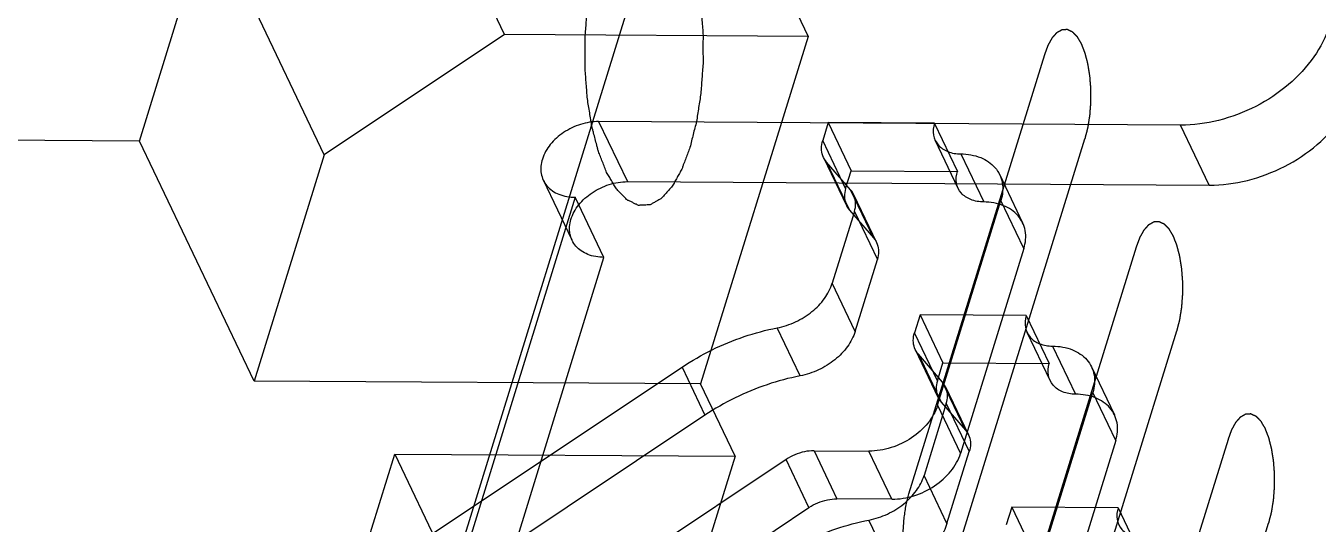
# Model space of a CAD drawing. Header units: millimetres. Extents: x 753 to 1632, y 352 to 973.
# Drawn here: x 1226.577 to 1229.919, y 782.347 to 783.637 of the extents above; entities that cross this region are included whole.
import ezdxf

# ---------------------------------------------------------------- set-up
doc = ezdxf.new("R2010")
doc.units = ezdxf.units.MM
doc.header["$LTSCALE"] = 30.734
doc.linetypes.add('HIDDEN', pattern=[0.2, 0.1, -0.1])
doc.layers.get('0').update_dxf_attribs({"linetype": 'CONTINUOUS'})
doc.layers.add('CURVES', color=7, linetype='CONTINUOUS')

msp = doc.modelspace()

# ---------------------------------------------------------------- linework, layer by layer
at = {"color": 6, "linetype": 'Continuous'}
for p, q in [((1227.81483, 783.61412), (1227.51794, 784.23571)), ((1226.85071, 779.53108), (1228.30311, 784.23104)), ((1228.30311, 784.23104), (1228.6, 783.60945)), ((1226.87055, 783.33862), (1227.05163, 783.92458)), ((1227.34852, 783.30299), (1227.05163, 783.92458)), ((1227.81483, 783.61412), (1227.34852, 783.30299)), ((1228.6, 783.60945), (1227.81483, 783.61412)), ((1228.6, 783.60945), (1228.32209, 782.71017)), ((1226.87055, 783.33862), (1219.78136, 783.38079)), ((1229.56353, 783.38002), (1228.05832, 783.38897)), ((1228.05832, 783.38897), (1228.13254, 783.23357)), ((1228.65204, 783.38622), (1228.63774, 783.33994)), ((1228.92691, 783.38458), (1228.65204, 783.38622)), ((1228.65204, 783.38622), (1228.71142, 783.2619)), ((1228.9269, 783.38445), (1228.98628, 783.26014)), ((1229.63775, 783.22462), (1229.56353, 783.38002)), ((1227.16744, 782.71703), (1226.87055, 783.33862)), ((1228.69712, 783.21563), (1228.63774, 783.33994)), ((1228.98833, 783.21623), (1228.92895, 783.34055)), ((1227.34852, 783.30299), (1227.16744, 782.71703)), ((1228.63987, 783.2963), (1228.69925, 783.17198)), ((1228.99498, 783.30531), (1229.05436, 783.181)), ((1228.70999, 783.21228), (1228.64768, 783.28439)), ((1228.64768, 783.28439), (1228.70705, 783.16008)), ((1227.98949, 783.08178), (1227.91527, 783.23718)), ((1228.13254, 783.23357), (1229.63775, 783.22462)), ((1228.69712, 783.21563), (1228.71142, 783.2619)), ((1228.71142, 783.2619), (1228.98628, 783.26027)), ((1229.09561, 783.25162), (1229.15499, 783.1273)), ((1228.76937, 783.08796), (1228.70999, 783.21228)), ((1228.7178, 783.20038), (1228.77717, 783.07606)), ((1227.9978, 783.19314), (1227.31033, 780.96849)), ((1228.07203, 783.03774), (1227.9978, 783.19314)), ((1228.93506, 782.65502), (1229.09887, 783.1851)), ((1229.15824, 783.06078), (1229.09887, 783.1851)), ((1228.71993, 783.15673), (1228.6624, 782.97055)), ((1228.70705, 783.16008), (1228.76937, 783.08796)), ((1228.71993, 783.15673), (1228.77931, 783.03241)), ((1227.38456, 780.81309), (1228.07203, 783.03774)), ((1228.72178, 782.84623), (1228.77931, 783.03241)), ((1229.15824, 783.06078), (1228.99444, 782.5307)), ((1228.72178, 782.84623), (1228.6624, 782.97055)), ((1228.88955, 782.88895), (1228.87525, 782.84268)), ((1229.16442, 782.88732), (1228.88955, 782.88895)), ((1228.88955, 782.88895), (1228.94893, 782.76463)), ((1229.16441, 782.88719), (1229.22379, 782.76287)), ((1228.57944, 782.73106), (1228.52006, 782.85538)), ((1228.93463, 782.71836), (1228.87525, 782.84268)), ((1229.22584, 782.71896), (1229.16646, 782.84328)), ((1228.87739, 782.79903), (1228.93676, 782.67471)), ((1229.23249, 782.80805), (1229.29187, 782.68373)), ((1228.9475, 782.71501), (1228.88519, 782.78713)), ((1228.88519, 782.78713), (1228.94456, 782.66281)), ((1228.93463, 782.71836), (1228.94893, 782.76463)), ((1228.94893, 782.76463), (1229.2238, 782.763)), ((1227.63361, 782.32645), (1228.27394, 782.75369)), ((1228.27394, 782.75369), (1228.33331, 782.62937)), ((1229.33312, 782.75435), (1229.3925, 782.63003)), ((1228.32209, 782.71017), (1227.16744, 782.71703)), ((1228.41116, 782.52369), (1228.32209, 782.71017)), ((1229.00688, 782.59069), (1228.9475, 782.71501)), ((1228.95531, 782.70311), (1229.01468, 782.57879)), ((1228.94456, 782.66281), (1229.00688, 782.59069)), ((1229.17257, 782.15775), (1229.33638, 782.68783)), ((1229.39576, 782.56351), (1229.33638, 782.68783)), ((1228.33331, 782.62937), (1227.69299, 782.20214)), ((1228.95744, 782.65946), (1228.89991, 782.47328)), ((1228.93506, 782.65502), (1228.99444, 782.5307)), ((1228.95744, 782.65946), (1229.01682, 782.53514)), ((1229.39576, 782.56351), (1229.23195, 782.03343)), ((1226.63444, 779.62754), (1227.53104, 782.52892)), ((1227.53104, 782.52892), (1228.41116, 782.52369)), ((1227.53104, 782.52892), (1227.69075, 782.19454)), ((1228.61534, 782.53732), (1228.75739, 782.53647)), ((1228.61534, 782.53732), (1228.67472, 782.413)), ((1228.81677, 782.41216), (1228.75739, 782.53647)), ((1228.95929, 782.34896), (1229.01682, 782.53514)), ((1228.41116, 782.52369), (1228.05014, 781.35543)), ((1228.54294, 782.51477), (1228.05362, 782.18829)), ((1228.60232, 782.39045), (1228.54294, 782.51477)), ((1228.95929, 782.34896), (1228.89991, 782.47328)), ((1228.81677, 782.41216), (1228.67472, 782.413)), ((1228.113, 782.06397), (1228.60232, 782.39045)), ((1229.12706, 782.39168), (1229.11276, 782.34541)), ((1229.40193, 782.39005), (1229.12706, 782.39168)), ((1229.12706, 782.39168), (1229.18644, 782.26736)), ((1229.40192, 782.38992), (1229.4613, 782.2656)), ((1228.81695, 782.2338), (1228.75757, 782.35811))]:
    msp.add_line(p, q, dxfattribs=at)
for points, start_tangent, end_tangent in [([(1229.7233, 783.89701), (1229.81386, 783.88371), (1229.88732, 783.84649), (1229.93692, 783.78909), (1229.95799, 783.71692), (1229.94824, 783.6367)], (0.9999823, -0.0059479), (-0.2952474, -0.9554208)), ([(1230.02246, 783.4813), (1230.03221, 783.56153), (1230.01114, 783.6337), (1229.96153, 783.69111), (1229.88807, 783.72832), (1229.79752, 783.74161)], (0.2952474, 0.9554208), (-0.9999823, 0.0059479)), ([(1229.94824, 783.6367), (1229.90846, 783.55665), (1229.84294, 783.485), (1229.7581, 783.42839), (1229.66195, 783.39219), (1229.56353, 783.38002)], (-0.2952474, -0.9554208), (-0.9999823, 0.0059479)), ([(1229.63775, 783.22462), (1229.73619, 783.23679), (1229.83234, 783.273), (1229.91718, 783.32961), (1229.98269, 783.40127), (1230.02246, 783.4813)], (0.9999823, -0.0059479), (0.2952474, 0.9554208)), ([(1228.05832, 783.38897), (1228.01157, 783.3817), (1227.96779, 783.36076), (1227.93322, 783.32948), (1227.91272, 783.29212), (1227.90974, 783.25463), (1227.92464, 783.22274), (1227.95551, 783.20102), (1227.9978, 783.19314)], (-0.9999823, 0.0059479), (0.9999823, -0.0059479)), ([(1228.92687, 783.38452), (1228.92464, 783.35385), (1228.93689, 783.32851), (1228.96142, 783.3115), (1228.99498, 783.30531)], (-0.2986448, -0.9543643), (0.9999823, -0.0059479)), ([(1228.64768, 783.28439), (1228.63801, 783.3007), (1228.63462, 783.31965), (1228.63774, 783.33994)], (-0.6538397, 0.7566331), (0.2952474, 0.9554208)), ([(1228.99498, 783.30531), (1229.04642, 783.29576), (1229.08372, 783.26975), (1229.1022, 783.2312), (1229.09887, 783.1851)], (0.9999823, -0.0059479), (-0.2952474, -0.9554208)), ([(1228.07203, 783.03774), (1228.02993, 783.04554), (1227.99923, 783.06692), (1227.98409, 783.0985), (1227.9867, 783.13596), (1228.00686, 783.17335), (1228.04139, 783.20494), (1228.08555, 783.22622), (1228.13254, 783.23357)], (-0.9999823, 0.0059479), (0.9999823, -0.0059479)), ([(1229.05436, 783.181), (1229.02059, 783.18727), (1228.9961, 783.20439), (1228.98398, 783.22972), (1228.98625, 783.2602)], (-0.9999823, 0.0059479), (0.2986448, 0.9543643)), ([(1228.69712, 783.21563), (1228.694, 783.19534), (1228.69739, 783.17639), (1228.70705, 783.16008)], (-0.2952474, -0.9554208), (0.6538397, -0.7566331)), ([(1228.71993, 783.15673), (1228.72305, 783.17702), (1228.71966, 783.19597), (1228.70999, 783.21228)], (0.2952474, 0.9554208), (-0.6538397, 0.7566331)), ([(1229.15824, 783.06078), (1229.16158, 783.10688), (1229.1431, 783.14544), (1229.10579, 783.17144), (1229.05436, 783.181)], (0.2952474, 0.9554208), (-0.9999823, 0.0059479)), ([(1228.76937, 783.08796), (1228.77904, 783.07165), (1228.78243, 783.0527), (1228.77931, 783.03241)], (0.6538397, -0.7566331), (-0.2952474, -0.9554208)), ([(1228.52006, 782.85538), (1228.56775, 782.87099), (1228.60991, 782.89728), (1228.64258, 782.93154), (1228.6624, 782.97055)], (0.9817247, 0.1903069), (0.2952474, 0.9554208)), ([(1229.16438, 782.88725), (1229.16215, 782.85658), (1229.1744, 782.83124), (1229.19894, 782.81423), (1229.23249, 782.80805)], (-0.2986448, -0.9543643), (0.9999823, -0.0059479)), ([(1228.27394, 782.75369), (1228.35159, 782.7984), (1228.43453, 782.83267), (1228.52006, 782.85538)], (0.8318392, 0.5550168), (0.9817247, 0.1903069)), ([(1228.72178, 782.84623), (1228.70196, 782.80722), (1228.66929, 782.77297), (1228.62713, 782.74667), (1228.57944, 782.73106)], (-0.2952474, -0.9554208), (-0.9817247, -0.1903069)), ([(1228.88519, 782.78713), (1228.87552, 782.80344), (1228.87213, 782.82238), (1228.87525, 782.84268)], (-0.6538397, 0.7566331), (0.2952474, 0.9554208)), ([(1229.23249, 782.80805), (1229.28393, 782.79849), (1229.32123, 782.77249), (1229.33971, 782.73393), (1229.33638, 782.68783)], (0.9999823, -0.0059479), (-0.2952474, -0.9554208)), ([(1229.29187, 782.68373), (1229.25811, 782.69), (1229.23361, 782.70712), (1229.22149, 782.73245), (1229.22376, 782.76293)], (-0.9999823, 0.0059479), (0.2986448, 0.9543643)), ([(1228.57944, 782.73106), (1228.49391, 782.70836), (1228.41097, 782.67409), (1228.33331, 782.62937)], (-0.9817247, -0.1903069), (-0.8318392, -0.5550168)), ([(1228.93463, 782.71836), (1228.93151, 782.69807), (1228.9349, 782.67912), (1228.94456, 782.66281)], (-0.2952474, -0.9554208), (0.6538397, -0.7566331)), ([(1228.95744, 782.65946), (1228.96056, 782.67975), (1228.95717, 782.6987), (1228.9475, 782.71501)], (0.2952474, 0.9554208), (-0.6538397, 0.7566331)), ([(1229.39576, 782.56351), (1229.39909, 782.60961), (1229.38061, 782.64817), (1229.34331, 782.67417), (1229.29187, 782.68373)], (0.2952474, 0.9554208), (-0.9999823, 0.0059479)), ([(1228.93506, 782.65502), (1228.90994, 782.60904), (1228.86774, 782.57085), (1228.81454, 782.54539), (1228.75739, 782.53647)], (-0.2952474, -0.9554208), (-0.9999823, 0.0059479)), ([(1229.00688, 782.59069), (1229.01655, 782.57438), (1229.01994, 782.55543), (1229.01682, 782.53514)], (0.6538397, -0.7566331), (-0.2952474, -0.9554208)), ([(1228.61534, 782.53732), (1228.59061, 782.53479), (1228.56591, 782.5271), (1228.54294, 782.51477)], (-0.9999823, 0.0059479), (-0.8318392, -0.5550168)), ([(1228.81677, 782.41216), (1228.87391, 782.42107), (1228.92712, 782.44653), (1228.96932, 782.48473), (1228.99444, 782.5307)], (0.9999823, -0.0059479), (0.2952474, 0.9554208)), ([(1228.75757, 782.35811), (1228.80526, 782.37372), (1228.84742, 782.40001), (1228.8801, 782.43427), (1228.89991, 782.47328)], (0.9817247, 0.1903069), (0.2952474, 0.9554208)), ([(1228.60232, 782.39045), (1228.62529, 782.40278), (1228.64999, 782.41048), (1228.67472, 782.413)], (0.8318392, 0.5550168), (0.9999823, -0.0059479)), ([(1229.40189, 782.38998), (1229.39966, 782.35931), (1229.41191, 782.33397), (1229.43645, 782.31697), (1229.47, 782.31078)], (-0.2986448, -0.9543643), (0.9999823, -0.0059479)), ([(1228.51145, 782.25642), (1228.5891, 782.30114), (1228.67204, 782.3354), (1228.75757, 782.35811)], (0.8318392, 0.5550168), (0.9817247, 0.1903069)), ([(1228.95929, 782.34896), (1228.93947, 782.30996), (1228.9068, 782.2757), (1228.86464, 782.24941), (1228.81695, 782.2338)], (-0.2952474, -0.9554208), (-0.9817247, -0.1903069))]:
    msp.add_spline(points, degree=3, dxfattribs=dict(at, start_tangent=start_tangent, end_tangent=end_tangent))
at = {"layer": 'CURVES', "color": 4, "linetype": 'Continuous'}
for p, q in [((1228.86104, 782.42637), (1229.21204, 783.5622)), ((1228.96496, 782.20882), (1229.31595, 783.34464)), ((1229.09856, 781.9291), (1229.44955, 783.06493)), ((1229.20247, 781.71155), (1229.55346, 782.84737)), ((1229.33607, 781.43184), (1229.68706, 782.56766)), ((1229.43998, 781.21428), (1229.79097, 782.3501))]:
    msp.add_line(p, q, dxfattribs=at)
for points, start_tangent, end_tangent in [([(1228.05694, 783.81963), (1228.06747, 783.84769), (1228.07274, 783.86172), (1228.07537, 783.86874), (1228.078, 783.87575), (1228.0811, 783.88132), (1228.0842, 783.88688), (1228.0904, 783.89801), (1228.0966, 783.90914), (1228.0997, 783.9147), (1228.10279, 783.92027), (1228.10624, 783.92417), (1228.10969, 783.92807), (1228.11658, 783.93587), (1228.12347, 783.94368), (1228.12691, 783.94758), (1228.13036, 783.95148), (1228.13409, 783.95359), (1228.13782, 783.9557), (1228.14527, 783.95992), (1228.15273, 783.96414), (1228.15646, 783.96625), (1228.16018, 783.96836), (1228.16392, 783.96853), (1228.16766, 783.96869), (1228.17514, 783.96902), (1228.18261, 783.96935), (1228.18635, 783.96952), (1228.19009, 783.96968), (1228.19376, 783.96795), (1228.19743, 783.96621), (1228.20477, 783.96275), (1228.21211, 783.95928), (1228.21578, 783.95755), (1228.21945, 783.95581), (1228.22291, 783.95225), (1228.22637, 783.94868), (1228.23329, 783.94155), (1228.24021, 783.93442), (1228.24367, 783.93085), (1228.24713, 783.92729), (1228.25031, 783.92192), (1228.25348, 783.91655), (1228.25983, 783.90581), (1228.26617, 783.89507), (1228.26934, 783.88969), (1228.27252, 783.88432), (1228.27517, 783.87754), (1228.27782, 783.87076), (1228.28313, 783.85719), (1228.28843, 783.84363), (1228.29109, 783.83685), (1228.29374, 783.83006), (1228.29583, 783.82205), (1228.29792, 783.81403), (1228.3021, 783.798), (1228.30628, 783.78197), (1228.30838, 783.77395), (1228.31047, 783.76594), (1228.31191, 783.75699), (1228.31336, 783.74805), (1228.31626, 783.73016), (1228.31916, 783.71227), (1228.32206, 783.69438), (1228.32358, 783.67497), (1228.32509, 783.65556), (1228.32661, 783.63615), (1228.32813, 783.61674), (1228.32816, 783.59723), (1228.32818, 783.57771), (1228.32821, 783.5582), (1228.32824, 783.53869), (1228.32681, 783.51948), (1228.32539, 783.50028), (1228.32396, 783.48107), (1228.32254, 783.46186), (1228.31971, 783.4437), (1228.31689, 783.42553), (1228.31407, 783.40736), (1228.31124, 783.3892), (1228.30704, 783.37249), (1228.30284, 783.35578), (1228.29445, 783.32236)], (0.3514462, 0.9362081), (-0.243713, -0.9698474)), ([(1228.29445, 783.32236), (1228.28391, 783.2943), (1228.27865, 783.28027), (1228.27601, 783.27325), (1228.27338, 783.26623), (1228.27028, 783.26067), (1228.26718, 783.25511), (1228.26098, 783.24398), (1228.25479, 783.23285), (1228.25169, 783.22728), (1228.24859, 783.22172), (1228.24514, 783.21782), (1228.2417, 783.21392), (1228.23481, 783.20611), (1228.22791, 783.19831), (1228.22447, 783.19441), (1228.22102, 783.19051), (1228.21729, 783.1884), (1228.21357, 783.18629), (1228.20611, 783.18207), (1228.19865, 783.17784), (1228.19493, 783.17573), (1228.1912, 783.17362), (1228.18746, 783.17346), (1228.18372, 783.17329), (1228.17625, 783.17297), (1228.16877, 783.17264), (1228.16503, 783.17247), (1228.16129, 783.17231), (1228.15762, 783.17404), (1228.15395, 783.17577), (1228.14661, 783.17924), (1228.13928, 783.18271), (1228.13561, 783.18444), (1228.13194, 783.18617), (1228.12848, 783.18974), (1228.12501, 783.19331), (1228.11809, 783.20044), (1228.11117, 783.20757), (1228.10771, 783.21113), (1228.10425, 783.2147), (1228.10107, 783.22007), (1228.0979, 783.22544), (1228.09156, 783.23618), (1228.08521, 783.24692), (1228.08204, 783.25229), (1228.07886, 783.25766), (1228.07621, 783.26445), (1228.07356, 783.27123), (1228.06825, 783.28479), (1228.06295, 783.29836), (1228.06029, 783.30514), (1228.05764, 783.31192), (1228.05555, 783.31994), (1228.05346, 783.32796), (1228.04928, 783.34399), (1228.0451, 783.36002), (1228.04301, 783.36804), (1228.04092, 783.37605), (1228.03947, 783.385), (1228.03802, 783.39394), (1228.03512, 783.41183), (1228.03222, 783.42972), (1228.02932, 783.44761), (1228.02781, 783.46702), (1228.02629, 783.48643), (1228.02477, 783.50584), (1228.02325, 783.52525), (1228.02322, 783.54476), (1228.0232, 783.56427), (1228.02317, 783.58379), (1228.02314, 783.6033), (1228.02457, 783.62251), (1228.02599, 783.64171), (1228.02742, 783.66092), (1228.02884, 783.68012), (1228.03167, 783.69829), (1228.03449, 783.71646), (1228.03732, 783.73462), (1228.04014, 783.75279), (1228.04434, 783.7695), (1228.04854, 783.78621), (1228.05694, 783.81963)], (-0.3514462, -0.9362081), (0.243713, 0.9698474)), ([(1228.96496, 782.20882), (1228.96035, 782.19654), (1228.95804, 782.1904), (1228.95574, 782.18426), (1228.95303, 782.17939), (1228.95032, 782.17453), (1228.9476, 782.16966), (1228.94489, 782.16479), (1228.94188, 782.16137), (1228.93886, 782.15796), (1228.93585, 782.15455), (1228.93283, 782.15113), (1228.92957, 782.14929), (1228.92631, 782.14744), (1228.92305, 782.14559), (1228.91978, 782.14375), (1228.91651, 782.1436), (1228.91324, 782.14346), (1228.90997, 782.14331), (1228.9067, 782.14317), (1228.90349, 782.14469), (1228.90028, 782.1462), (1228.89707, 782.14772), (1228.89386, 782.14924), (1228.89083, 782.15236), (1228.8878, 782.15548), (1228.88477, 782.1586), (1228.88174, 782.16172), (1228.87897, 782.16642), (1228.87619, 782.17111), (1228.87342, 782.17581), (1228.87064, 782.18051), (1228.86832, 782.18645), (1228.866, 782.19238), (1228.86368, 782.19832), (1228.86135, 782.20425), (1228.85952, 782.21127), (1228.8577, 782.21828), (1228.85404, 782.23231), (1228.8515, 782.24796), (1228.84896, 782.26361), (1228.84764, 782.2806), (1228.84631, 782.29758), (1228.84628, 782.31465), (1228.84626, 782.33173), (1228.84751, 782.34853), (1228.84876, 782.36534), (1228.85123, 782.38124), (1228.8537, 782.39713), (1228.85737, 782.41175), (1228.86104, 782.42637)], (-0.3514462, -0.9362081), (0.243713, 0.9698474))]:
    msp.add_spline(points, degree=3, dxfattribs=dict(at, start_tangent=start_tangent, end_tangent=end_tangent))
at = {"layer": 'CURVES', "color": 8, "linetype": 'HIDDEN', "start_tangent": (0.3514462, 0.9362081), "end_tangent": (-0.243713, -0.9698474)}
for points in [[(1229.21204, 783.5622), (1229.21665, 783.57447), (1229.21895, 783.58061), (1229.22126, 783.58675), (1229.22397, 783.59162), (1229.22668, 783.59649), (1229.22939, 783.60136), (1229.2321, 783.60623), (1229.23512, 783.60964), (1229.23813, 783.61305), (1229.24115, 783.61647), (1229.24416, 783.61988), (1229.24743, 783.62173), (1229.25069, 783.62358), (1229.25395, 783.62542), (1229.25721, 783.62727), (1229.26048, 783.62741), (1229.26375, 783.62756), (1229.26703, 783.6277), (1229.2703, 783.62784), (1229.27351, 783.62633), (1229.27672, 783.62481), (1229.27993, 783.62329), (1229.28314, 783.62178), (1229.28617, 783.61866), (1229.2892, 783.61554), (1229.29222, 783.61242), (1229.29525, 783.6093), (1229.29803, 783.6046), (1229.30081, 783.5999), (1229.30358, 783.5952), (1229.30636, 783.5905), (1229.30868, 783.58457), (1229.311, 783.57863), (1229.31332, 783.5727), (1229.31564, 783.56676), (1229.31747, 783.55975), (1229.3193, 783.55273), (1229.32296, 783.53871), (1229.3255, 783.52305), (1229.32803, 783.5074), (1229.32936, 783.49042), (1229.33069, 783.47343), (1229.33071, 783.45636), (1229.33074, 783.43928), (1229.32949, 783.42248), (1229.32824, 783.40567), (1229.32577, 783.38978), (1229.3233, 783.37388), (1229.31963, 783.35926), (1229.31595, 783.34464)], [(1229.44955, 783.06493), (1229.45416, 783.07721), (1229.45647, 783.08334), (1229.45877, 783.08948), (1229.46148, 783.09435), (1229.46419, 783.09922), (1229.4669, 783.10409), (1229.46962, 783.10896), (1229.47263, 783.11237), (1229.47565, 783.11579), (1229.47866, 783.1192), (1229.48168, 783.12261), (1229.48494, 783.12446), (1229.4882, 783.12631), (1229.49146, 783.12815), (1229.49472, 783.13), (1229.49799, 783.13014), (1229.50127, 783.13029), (1229.50454, 783.13043), (1229.50781, 783.13058), (1229.51102, 783.12906), (1229.51423, 783.12754), (1229.51744, 783.12603), (1229.52065, 783.12451), (1229.52368, 783.12139), (1229.52671, 783.11827), (1229.52974, 783.11515), (1229.53276, 783.11203), (1229.53554, 783.10733), (1229.53832, 783.10263), (1229.54109, 783.09793), (1229.54387, 783.09323), (1229.54619, 783.0873), (1229.54851, 783.08136), (1229.55083, 783.07543), (1229.55315, 783.06949), (1229.55498, 783.06248), (1229.55681, 783.05547), (1229.56047, 783.04144), (1229.56301, 783.02579), (1229.56554, 783.01013), (1229.56687, 782.99315), (1229.5682, 782.97616), (1229.56822, 782.95909), (1229.56825, 782.94202), (1229.567, 782.92521), (1229.56575, 782.90841), (1229.56328, 782.89251), (1229.56081, 782.87661), (1229.55714, 782.86199), (1229.55346, 782.84737)], [(1229.68706, 782.56766), (1229.69167, 782.57994), (1229.69398, 782.58608), (1229.69628, 782.59221), (1229.69899, 782.59708), (1229.7017, 782.60195), (1229.70441, 782.60682), (1229.70713, 782.61169), (1229.71014, 782.6151), (1229.71316, 782.61852), (1229.71617, 782.62193), (1229.71919, 782.62535), (1229.72245, 782.62719), (1229.72571, 782.62904), (1229.72897, 782.63088), (1229.73223, 782.63273), (1229.73551, 782.63288), (1229.73878, 782.63302), (1229.74205, 782.63316), (1229.74532, 782.63331), (1229.74853, 782.63179), (1229.75174, 782.63027), (1229.75495, 782.62876), (1229.75816, 782.62724), (1229.76119, 782.62412), (1229.76422, 782.621), (1229.76725, 782.61788), (1229.77028, 782.61476), (1229.77305, 782.61006), (1229.77583, 782.60536), (1229.7786, 782.60066), (1229.78138, 782.59596), (1229.7837, 782.59003), (1229.78602, 782.58409), (1229.78834, 782.57816), (1229.79067, 782.57223), (1229.79249, 782.56521), (1229.79432, 782.5582), (1229.79798, 782.54417), (1229.80052, 782.52852), (1229.80305, 782.51286), (1229.80438, 782.49588), (1229.80571, 782.4789), (1229.80573, 782.46182), (1229.80576, 782.44475), (1229.80451, 782.42794), (1229.80326, 782.41114), (1229.80079, 782.39524), (1229.79832, 782.37935), (1229.79465, 782.36473), (1229.79097, 782.3501)]]:
    msp.add_spline(points, degree=3, dxfattribs=at)

doc.saveas('drawing.dxf')
